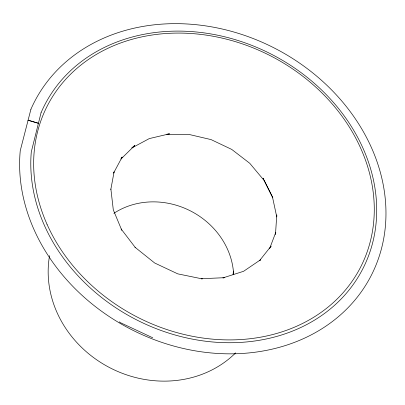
<?xml version="1.0" encoding="UTF-8"?>
<svg xmlns="http://www.w3.org/2000/svg" width="405" height="405" viewBox="0 0 405 405"><rect width="100%" height="100%" fill="white"/><g stroke="black" fill="none" stroke-linecap="round" stroke-linejoin="round"><path stroke-width="0.61" d="M275.481 234.576L276.762 214.933L276.762 216.948L272.484 196.997M233.077 274.737L233.417 271.072M110.808 189.545L114.088 171.867L113.562 172.97M269.619 248.619L275.81 232.278M113.628 172.97L122.168 157.024L120.958 159.028L134.789 145.446L131.893 147.845M270.52 247.121L271.117 246.063L259.721 260.43M259.782 260.577L260.633 259.726L243.607 271.284L222.912 277.916L224.557 277.688L201.143 278.736L202.272 278.893L177.755 273.856L154.705 263.017L134.986 247.237M132.02 147.85L149.288 138.591L169.523 133.817L167.24 134.187M166.754 134.288L188.998 134.445L211.076 139.603L231.721 149.415L249.763 163.296L264.141 180.493L272.813 197.827M152.786 337.476L151.556 337.243L120.336 322.638L119.374 321.853M135.23 247.415L121.141 229.002L121.819 230.329M263.62 179.258L263.088 178.22L272.641 197.291M121.581 229.762L113.304 209.876L110.884 189.064M235.639 352.882A109.213 98.618 27.5 0 1 109.522 367.563A109.213 98.618 27.5 0 1 49.552 255.687M113.896 213.303A75.462 67.746 27.5 0 1 190.188 210.772A75.462 67.746 27.5 0 1 233.589 273.795M28.066 120.214L38.424 123.287L28.066 120.214M41.052 112.742L31.296 151.88A178.914 148.944 27.5 0 0 264.176 339.405A178.914 148.944 27.5 0 0 325.392 93.752A178.914 148.944 27.5 0 0 41.052 112.742M30.922 109.239L20.25 150.665A189.464 157.849 27.5 0 0 265.634 350.522A189.464 157.849 27.5 0 0 332.515 90.862A189.464 157.849 27.5 0 0 30.922 109.239M46.995 224.208A176.18 146.64 27.5 0 0 339.673 296.425A176.18 146.64 27.5 0 0 225.231 38.85A176.18 146.64 27.5 0 0 46.995 224.208"/></g></svg>
